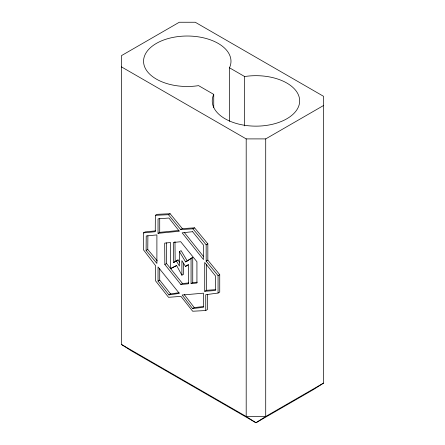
<?xml version="1.0" encoding="UTF-8"?>
<svg xmlns="http://www.w3.org/2000/svg" width="445" height="445" viewBox="0 0 445 445"><rect width="100%" height="100%" fill="white"/><g stroke="black" fill="none" stroke-linecap="round" stroke-linejoin="round"><path stroke-width="0.67" d="M205.751 310.532L205.751 294.69L218.056 293.049L219.73 292.081L219.73 274.66L207.837 260.13L207.837 243.838L194.576 227.846L182.361 228.619L170.124 213.728L157.041 214.334L155.361 215.302L155.255 231.7L143.451 232.885L143.451 249.801L155.628 265.754L155.628 280.929L168.544 297.305L180.937 296.376L192.679 311.239L205.751 310.532L207.426 309.564L207.426 294.412M146.099 250.435L146.227 235.984L156.896 234.904L156.896 263.434L146.099 250.435L147.773 249.467L147.896 235.705M185.576 261.905L187.256 260.937L181.087 250.657L179.407 251.625L185.576 261.905L192.735 257.388L192.735 282.653L191.061 283.621L191.061 258.356M187.256 260.937L192.735 257.388M323.526 383.112L313.764 389.375L255.958 422.75L131.236 350.743L121.474 344.48L121.474 55.625L179.285 22.25L195.255 22.25L323.526 96.304L323.526 383.112L265.715 416.487L255.958 422.75L246.196 416.487L121.474 344.48M181.894 275.188L181.894 260.659L185.526 266.438L188.413 264.63L188.413 283.81L180.842 284.488L164.845 264.491L164.689 243.12L170.53 242.508L170.53 268.624L176.654 265.62L181.894 275.188L183.574 274.22L183.574 263.151M188.357 264.747L185.526 266.438M191.061 283.621L196.929 283.009L196.929 261.743L180.698 241.718L173.294 242.486L173.489 262.628L178.044 259.908L179.396 262.205M173.489 262.628L178.044 259.908M121.474 66.895L246.196 138.901L265.715 138.901L323.526 105.526M155.361 215.302L168.449 214.696L170.124 213.728M143.451 232.885L145.131 231.917L155.622 230.866M158.036 233.325L179.352 231.233L168.928 218.033L158.036 218.851L158.036 233.325L159.71 232.357L178.968 230.465M168.449 214.696L180.681 229.587L182.361 228.619M180.681 229.587L192.902 228.813L194.576 227.846M164.845 264.491L166.525 263.523L166.369 242.842M218.056 293.049L218.056 275.627L206.163 261.098L206.163 244.806L207.837 243.838M170.53 268.624L176.493 265.554M158.036 281.084L158.036 266.944L179.352 293.394L168.928 294.901L158.036 281.084L159.71 280.116L159.71 268.669M206.163 261.098L207.837 260.13M180.842 284.488L182.517 283.521L188.713 282.97M168.928 294.901L170.602 293.934L179.074 292.71M218.056 275.627L219.73 274.66M204.722 291.275L215.508 290.513L215.508 275.983L204.722 262.461L204.722 291.275L206.397 290.307L215.836 289.639M192.579 308.557L203.471 307.317L203.471 293.172L182.155 295.013L192.579 308.557L194.254 307.59L203.782 306.505M192.735 282.653L197.296 282.18M229.492 67.79L244.644 76.54A43.71 25.237 0 0 1 299.502 98.712A43.71 25.237 0 0 1 252.148 126.052A43.71 25.237 0 0 1 213.734 94.385L198.587 85.635A43.71 25.237 0 0 1 143.729 63.457A43.71 25.237 0 0 1 191.083 36.117A43.71 25.237 0 0 1 229.492 67.79L229.492 121.307M192.902 228.813L206.163 244.806M147.773 249.467L157.274 260.904M184.258 232.418L203.443 256.454M166.525 263.523L182.517 283.521M159.71 280.116L170.602 293.934M184.252 294.584L194.254 307.59M176.37 260.876L179.407 266.049L179.407 251.625M174.974 241.518L175.163 261.66M265.715 138.901L265.715 416.487L246.196 416.487L246.196 138.901M244.644 76.54L244.644 125.885M213.734 94.385L213.734 107.59M206.397 264.235L206.397 290.307M159.71 218.573L159.71 232.357M192.579 231.684L182.155 232.852L203.471 259.557L203.471 245.084L192.579 231.684"/></g></svg>
